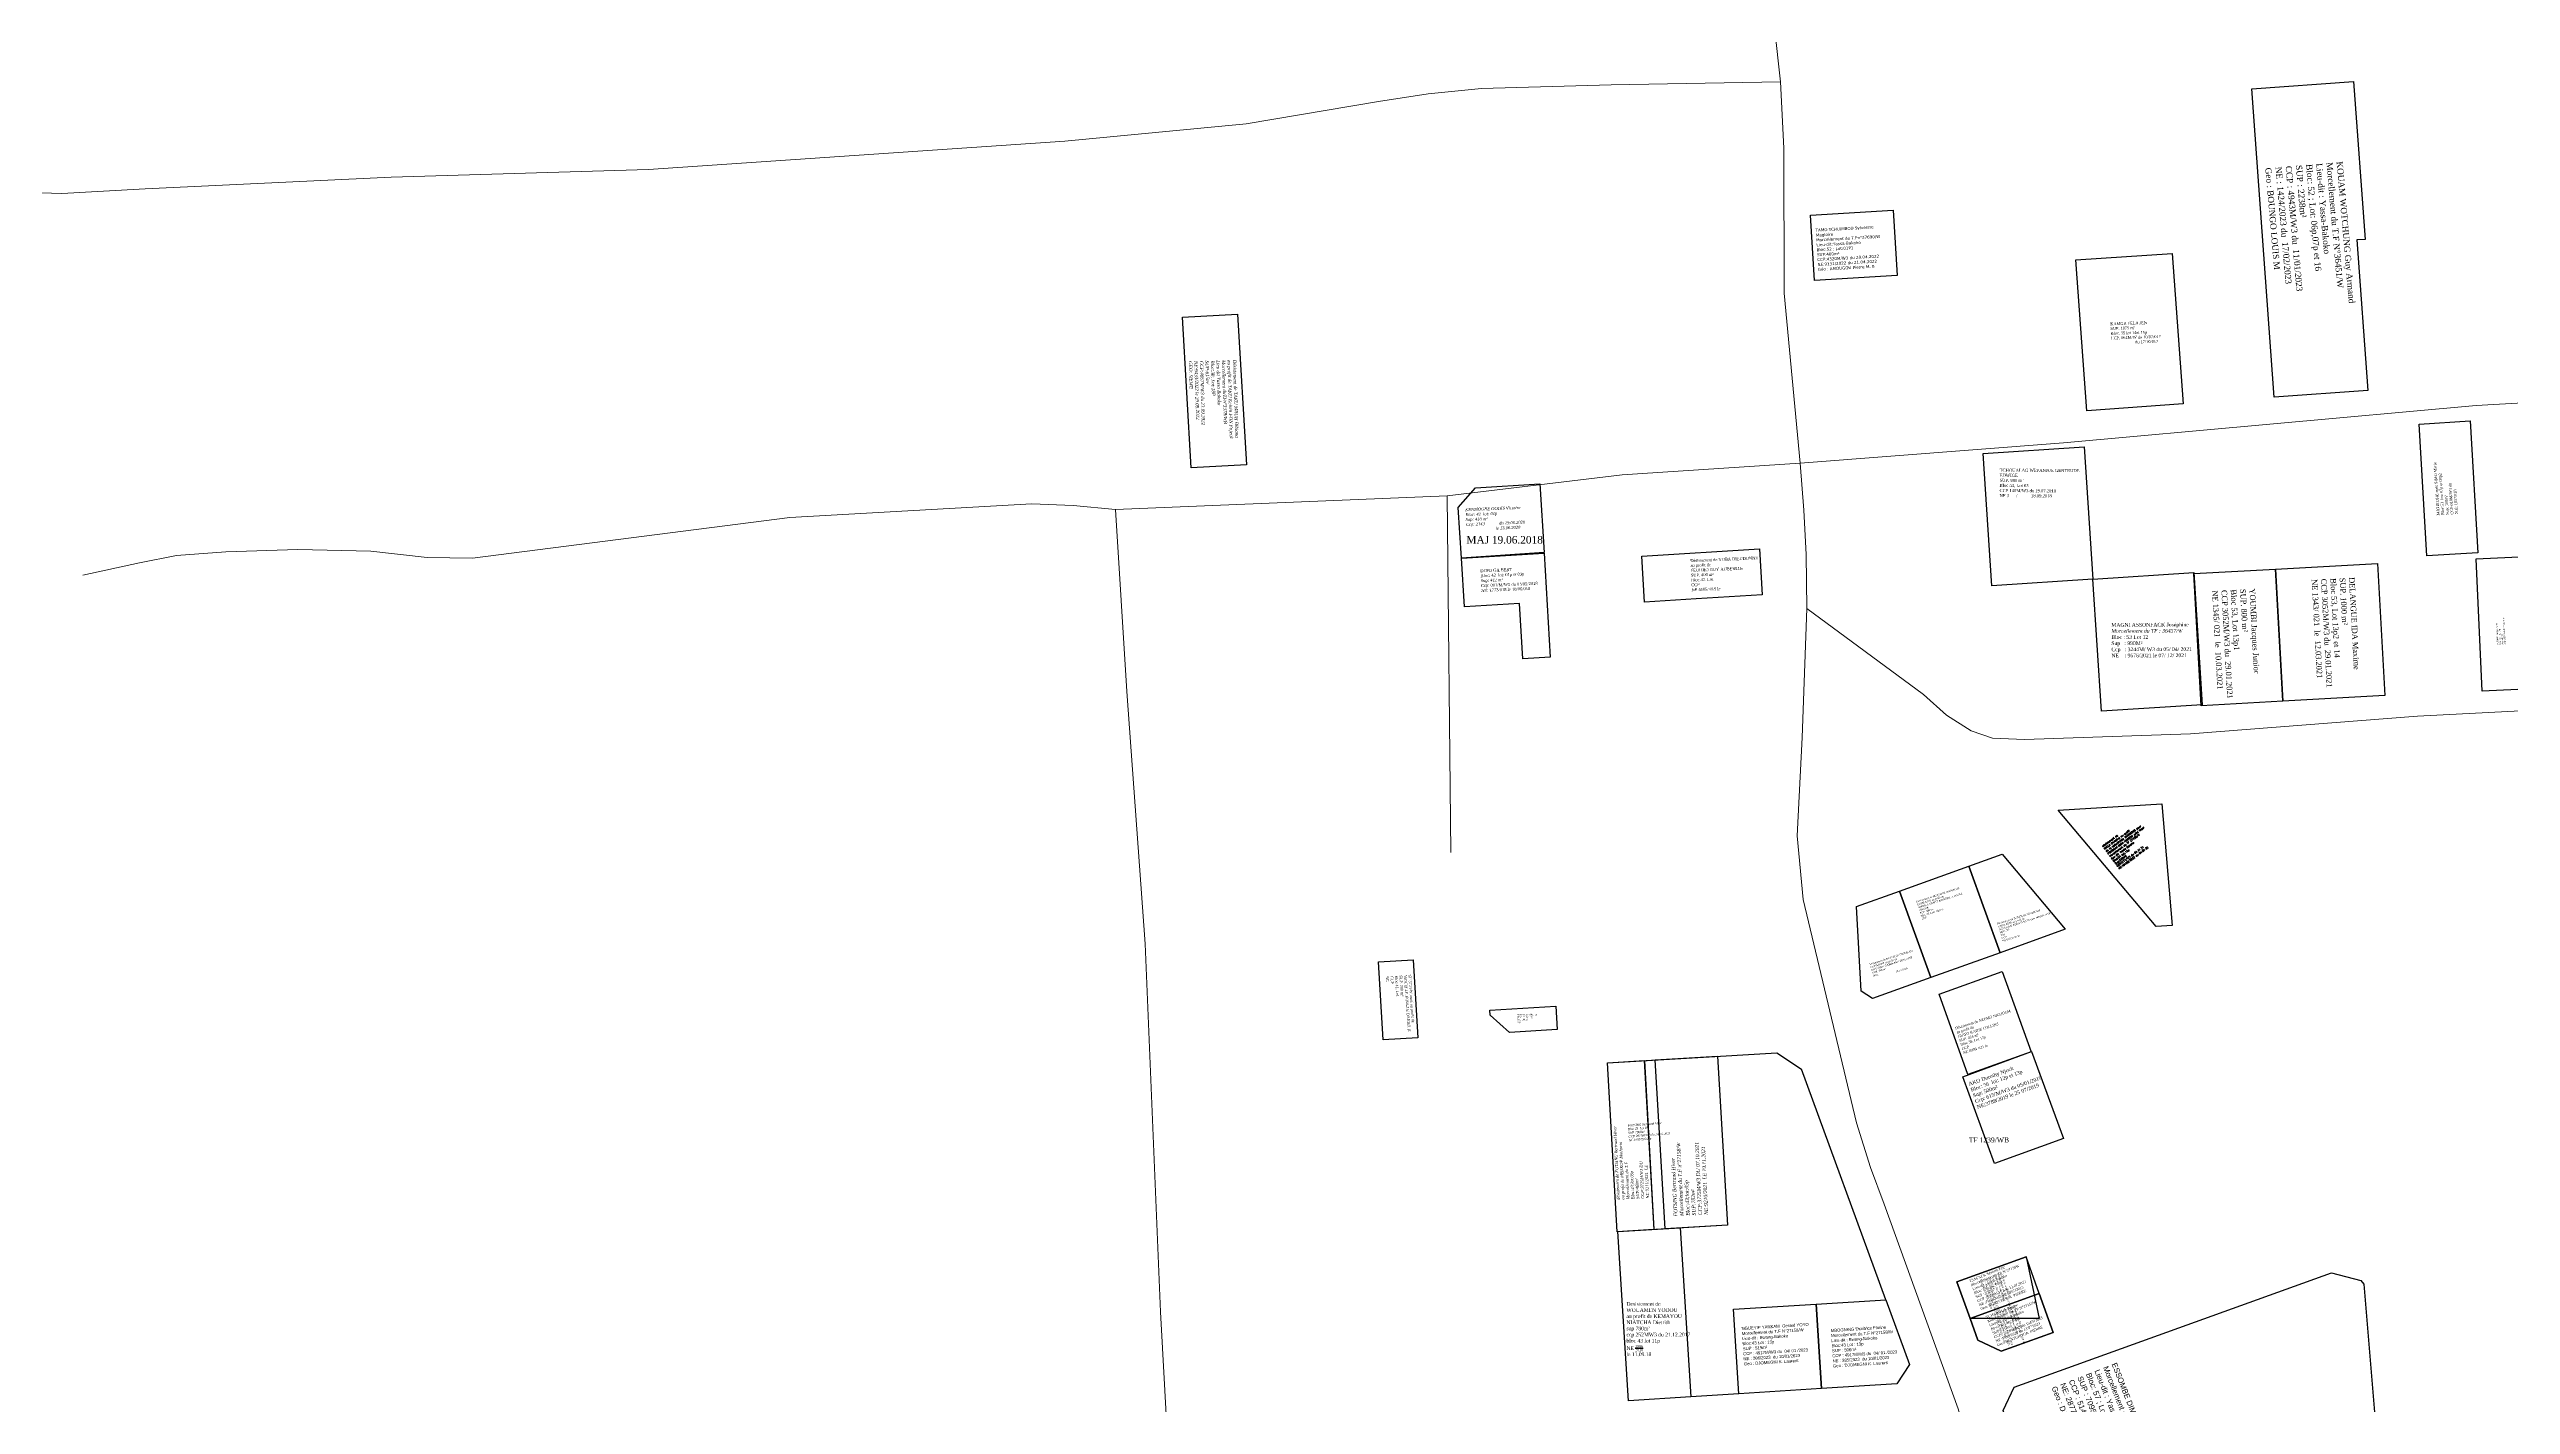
# Model space of a CAD drawing. Header units: millimetres. Extents: x 587399 to 927168, y 438565 to 1444955.
# Drawn here: x 590350 to 591019, y 440888 to 441257 of the extents above; entities that cross this region are included whole.
import ezdxf

# ---------------------------------------------------------------- set-up
doc = ezdxf.new("R2010")
doc.units = ezdxf.units.MM
doc.header["$LTSCALE"] = 2
for name, color, linetype in [('end maj 26 02 2021', 7, 'Continuous'), ('MAJ DEC 2021', 234, 'Continuous'), ('MAJ JANVIER 2022', 1, 'Continuous'), ('MAJ NOV 2021', 7, 'Continuous'), ('Parcelle MAJ', 6, 'Continuous')]:
    doc.layers.add(name, color=color, linetype=linetype)
doc.layers.add('MAJ APRES LE 13.01.2023', color=222, linetype='Continuous', lineweight=30)
doc.layers.add('Roads_others', color=24, linetype='Continuous', lineweight=9)
doc.styles.add('Annotative', font='txt.shx')
doc.styles.add('RomanS', font='romans.shx')
doc.styles.get("Standard").update_dxf_attribs({"font": 'arial.ttf'})
doc.styles.add('Times 1.0', font='times.ttf', dxfattribs={"width": 0.99, "height": 1})
doc.styles.add('Times 1.5', font='times.ttf', dxfattribs={"width": 0.99, "height": 0.75})

msp = doc.modelspace()

# ---------------------------------------------------------------- linework, layer by layer
at = {"color": 7}
for p, q in [((590773.846, 440981.393), (590819.91, 440984.088)), ((590819.91, 440984.088), (590826.615, 440979.683)), ((590849.499, 440916.986), (590826.615, 440979.683)), ((590809.56, 440891.43), (590796.546, 440890.609))]:
    msp.add_line(p, q, dxfattribs=at)
at = {"color": 5, "lineweight": -3, "flags": 128}
msp.add_lwpolyline([(590851.486, 441213.099), (590852.557, 441195.361), (590830.118, 441194.006), (590829.015, 441211.742)], close=True, dxfattribs=at)
at = {"color": 6, "lineweight": 30, "flags": 128}
msp.add_lwpolyline([(590673.366, 441184.866), (590675.766, 441143.936), (590660.792, 441143.061), (590658.397, 441183.991)], close=True, dxfattribs=at)
at = {"flags": 128}
msp.add_lwpolyline([(590673.366, 441184.866), (590675.766, 441143.936)], dxfattribs=at)
at = {"color": 150, "lineweight": -3, "flags": 128}
for points in [[(590983.11, 441117.114), (590985.098, 441081.168), (590957.363, 441079.635), (590955.373, 441115.58)], [(590983.11, 441117.114), (590985.098, 441081.168), (590957.363, 441079.635), (590955.373, 441115.58)], [(590955.373, 441115.579), (590957.363, 441079.635), (590935.175, 441078.407), (590933.185, 441114.352)], [(590955.373, 441115.579), (590957.363, 441079.635), (590935.175, 441078.407), (590933.185, 441114.352)]]:
    msp.add_lwpolyline(points, close=True, dxfattribs=at)
at = {"color": 150, "linetype": 'ByBlock', "lineweight": -3, "ltscale": 0.0014, "flags": 128}
msp.add_lwpolyline([(590803.792, 440983.145), (590806.478, 440937.233), (590776.53, 440935.48), (590773.846, 440981.393)], close=True, dxfattribs=at)
msp.add_lwpolyline([(590803.792, 440983.145), (590806.478, 440937.233), (590776.53, 440935.48), (590773.846, 440981.393)], close=True, dxfattribs=at)
at = {"lineweight": -3, "flags": 128}
msp.add_lwpolyline([(590803.792, 440983.145), (590806.479, 440937.232), (590789.509, 440936.239), (590786.823, 440982.152)], close=True, dxfattribs=at)
msp.add_lwpolyline([(590803.792, 440983.145), (590806.479, 440937.232), (590789.509, 440936.239), (590786.823, 440982.152)], close=True, dxfattribs=at)
at = {"flags": 128}
for points in [[(590887.613, 440928.647), (590891.204, 440911.9), (590872.386, 440911.9), (590868.796, 440921.873)], [(590887.613, 440928.647), (590868.796, 440921.873), (590872.386, 440911.9), (590891.204, 440918.674)], [(590872.386, 440911.9), (590874.524, 440905.96), (590880.862, 440902.994), (590895.014, 440908.089), (590891.204, 440918.674)], [(590891.204, 440918.674), (590895.014, 440908.089), (590880.862, 440902.994), (590874.524, 440905.96), (590872.386, 440911.9)]]:
    msp.add_lwpolyline(points, close=True, dxfattribs=at)
at = {"layer": 'end maj 26 02 2021', "color": 150}
for points in [[(590927.311, 441201.365), (590930.289, 441160.458), (590904.094, 441158.595), (590901.183, 441199.571)], [(590927.311, 441201.365), (590930.289, 441160.458), (590904.094, 441158.595), (590901.183, 441199.571)], [(591008.28, 441155.874), (591010.385, 441119.938), (590996.519, 441119.125), (590994.408, 441154.941)], [(591008.28, 441155.874), (591010.385, 441119.938), (590996.519, 441119.125), (590994.408, 441154.941)], [(590756.693, 441119.903), (590758.346, 441091.655), (590750.84, 441091.2), (590749.964, 441106.174), (590734.99, 441105.298), (590734.215, 441118.541)], [(590756.693, 441119.903), (590758.346, 441091.655), (590750.84, 441091.2), (590749.964, 441106.174), (590734.99, 441105.298), (590734.215, 441118.541)], [(591023.48, 441118.99), (591025.1, 441083.02), (591011.54, 441082.41), (591009.93, 441118.38)], [(591023.48, 441118.99), (591025.1, 441083.02), (591011.54, 441082.41), (591009.93, 441118.38)], [(590759.815, 440996.727), (590760.195, 440990.429), (590747.277, 440989.649), (590741.985, 440994.339), (590741.906, 440995.646)], [(590759.815, 440996.727), (590760.195, 440990.429), (590747.277, 440989.649), (590741.985, 440994.339), (590741.906, 440995.646)], [(590889.122, 440984.424), (590897.772, 440960.835), (590879.085, 440953.983), (590870.438, 440977.566)], [(590889.122, 440984.424), (590897.772, 440960.835), (590879.085, 440953.983), (590870.438, 440977.566)]]:
    msp.add_lwpolyline(points, close=True, dxfattribs=at)
at = {"layer": 'end maj 26 02 2021', "color": 150, "lineweight": -3, "flags": 128}
for points in [[(590903.374, 441148.757), (590905.728, 441112.833), (590878.29, 441111.039), (590875.936, 441146.964)], [(590903.374, 441148.757), (590905.728, 441112.833), (590878.29, 441111.039), (590875.936, 441146.964)], [(590755.462, 441138.754), (590756.685, 441120.032), (590734.215, 441118.516), (590733.316, 441132.297), (590737.98, 441137.607)], [(590755.462, 441138.754), (590756.685, 441120.032), (590734.215, 441118.516), (590733.316, 441132.297), (590737.98, 441137.607)], [(590815.164, 441121.023), (590815.915, 441108.543), (590797.947, 441107.456), (590783.977, 441106.61), (590783.226, 441119.089)], [(590815.164, 441121.023), (590815.915, 441108.543), (590797.947, 441107.456), (590783.977, 441106.61), (590783.226, 441119.089)]]:
    msp.add_lwpolyline(points, close=True, dxfattribs=at)
at = {"layer": 'end maj 26 02 2021', "color": 150, "linetype": 'ByBlock', "lineweight": -3, "ltscale": 0.0014, "flags": 128}
for points in [[(590881.083, 441038.074), (590898.263, 441017.684), (590880.537, 441011.305), (590872.072, 441034.83)], [(590881.083, 441038.074), (590898.263, 441017.684), (590880.537, 441011.305), (590872.072, 441034.83)], [(590872.072, 441034.83), (590880.537, 441011.305), (590861.718, 441004.533), (590853.253, 441028.054)], [(590872.072, 441034.83), (590880.537, 441011.305), (590861.718, 441004.533), (590853.253, 441028.054)], [(590853.253, 441028.054), (590861.718, 441004.533), (590845.853, 440998.824), (590842.853, 441000.814), (590841.507, 441023.826)], [(590853.253, 441028.054), (590861.718, 441004.533), (590845.853, 440998.824), (590842.853, 441000.814), (590841.507, 441023.826)], [(590881.132, 441006.215), (590888.994, 440984.386), (590871.822, 440978.195), (590863.963, 441000.023)], [(590881.132, 441006.215), (590888.994, 440984.386), (590871.822, 440978.195), (590863.963, 441000.023)]]:
    msp.add_lwpolyline(points, close=True, dxfattribs=at)
at = {"layer": 'end maj 26 02 2021', "color": 3, "lineweight": -3, "flags": 128}
msp.add_lwpolyline([(590721.08, 441009.35), (590722.32, 440988.15), (590712.92, 440987.6), (590711.67, 441008.8)], close=True, dxfattribs=at)
msp.add_lwpolyline([(590721.08, 441009.35), (590722.32, 440988.15), (590712.92, 440987.6), (590711.67, 441008.8)], close=True, dxfattribs=at)
at = {"layer": 'end maj 26 02 2021', "color": 150, "flags": 128}
msp.add_lwpolyline([(590793.66, 440936.558), (590796.546, 440890.609), (590779.619, 440889.541), (590776.733, 440935.493)], close=True, dxfattribs=at)
msp.add_lwpolyline([(590793.66, 440936.558), (590796.546, 440890.609), (590779.619, 440889.541), (590776.733, 440935.493)], close=True, dxfattribs=at)
at = {"layer": 'MAJ APRES LE 13.01.2023', "flags": 128}
msp.add_lwpolyline([(590976.614, 441248.057), (590979.743, 441205.176), (590977.515, 441205.009), (590980.493, 441164.119), (590955.063, 441162.263), (590948.946, 441246.043)], close=True, dxfattribs=at)
at = {"layer": 'MAJ APRES LE 13.01.2023', "lineweight": 30, "elevation": 440924.306, "flags": 128}
msp.add_lwpolyline([(590970.652, 440924.306), (590978.553, 440922.205), (590979.41, 440921.188), (590984.96, 440854.878), (590980.677, 440848.204), (590909.707, 440822.655), (590903.398, 440825.696), (590881.364, 440886.903), (590884.373, 440893.247)], close=True, dxfattribs=at)
at = {"layer": 'MAJ DEC 2021', "flags": 128}
msp.add_lwpolyline([(590933.164, 441114.63), (590935.514, 441078.707), (590908.077, 441076.912), (590905.723, 441112.835)], close=True, dxfattribs=at)
msp.add_lwpolyline([(590933.164, 441114.63), (590935.514, 441078.707), (590908.077, 441076.912), (590905.723, 441112.835)], close=True, dxfattribs=at)
at = {"layer": 'MAJ DEC 2021', "lineweight": -3, "flags": 128}
msp.add_lwpolyline([(590924.553, 441051.726), (590927.283, 441018.676), (590923.003, 441018.426), (590896.323, 441050.076)], close=True, dxfattribs=at)
msp.add_lwpolyline([(590924.553, 441051.726), (590927.283, 441018.676), (590923.003, 441018.426), (590896.323, 441050.076)], close=True, dxfattribs=at)
at = {"layer": 'MAJ NOV 2021', "color": 7, "flags": 128}
msp.add_lwpolyline([(590783.931, 440981.977), (590786.514, 440936.065), (590776.53, 440935.481), (590773.846, 440981.393)], close=True, dxfattribs=at)
msp.add_lwpolyline([(590783.931, 440981.977), (590786.514, 440936.065), (590776.53, 440935.481), (590773.846, 440981.393)], close=True, dxfattribs=at)
msp.add_lwpolyline([(590783.831, 440981.977), (590786.514, 440936.065), (590776.53, 440935.481), (590773.846, 440981.393)], dxfattribs=at)
msp.add_lwpolyline([(590783.831, 440981.977), (590786.514, 440936.065), (590776.53, 440935.481), (590773.846, 440981.393)], dxfattribs=at)
at = {"layer": 'Parcelle MAJ', "color": 6, "lineweight": 30, "flags": 128}
for points in [[(590830.625, 440915.8), (590832.069, 440892.846), (590809.56, 440891.43), (590808.117, 440914.384)], [(590849.499, 440916.986), (590855.933, 440899.358), (590852.517, 440894.133), (590832.069, 440892.845), (590830.623, 440915.799)]]:
    msp.add_lwpolyline(points, close=True, dxfattribs=at)
at = {"layer": 'Roads_others'}
msp.add_line((590731.327, 441038.491), (590730.342, 441135.506), dxfattribs=at)
for points in [[(590874.58, 441757.597), (590836.032, 441593.407), (590824.754, 441557.988), (590817.362, 441511.396), (590808.501, 441435.519), (590804.096, 441376.649), (590805.335, 441325.478), (590807.736, 441311.573), (590813.561, 441292.952), (590817.595, 441277.568), (590820.899, 441248)], [(590276.005, 441209.233), (590303.555, 441214.058), (590334.214, 441218.234), (590353.876, 441217.612), (590376.5, 441218.861), (590443.352, 441222.034), (590513.325, 441224.182), (590626.467, 441231.833), (590675.743, 441236.613), (590711.696, 441242.641), (590725.172, 441244.721), (590739.68, 441246.217), (590774.894, 441247.214), (590820.899, 441248)], [(590925.302, 440576.974), (590929.85, 440614.443), (590933.165, 440641.066), (590931.733, 440663.329), (590921.184, 440709.759), (590907.438, 440767.716), (590887.755, 440823.169), (590885.038, 440830.849), (590869.196, 440887.323), (590849.046, 440942.919), (590845.317, 440952.964), (590841.575, 440965.087), (590827.071, 441025.719), (590825.422, 441043.018), (590826.738, 441069.782), (590828.036, 441104.838), (590827.866, 441119.485), (590827.265, 441131.612), (590826.22, 441144.323), (590821.922, 441190.539), (590821.805, 441229.949), (590820.899, 441248)], [(591081.687, 441164.1), (591009.929, 441160.038), (590897.822, 441149.867), (590826.22, 441144.323)], [(590826.22, 441144.323), (590777.83, 441141.169), (590730.342, 441135.506), (590640.188, 441131.791), (590628.652, 441132.818), (590617.483, 441133.327), (590551.675, 441129.558), (590465.481, 441118.529), (590453.124, 441118.671), (590437.868, 441120.425), (590417.985, 441120.848), (590398.479, 441120.242), (590385.08, 441119.267), (590375.035, 441117.257), (590359.629, 441113.914)], [(590640.188, 441131.791), (590643.29, 441082.324), (590648.276, 441013.702), (590652.394, 440913.727), (590656.487, 440839.643), (590661.008, 440780.339)], [(590828.036, 441104.838), (590859.777, 441081.5), (590866.033, 441075.813), (590872.665, 441071.608), (590878.473, 441069.613), (590887.177, 441069.257), (590932.294, 441070.783), (590994.004, 441075.576), (591053.551, 441078.664), (591076.266, 441078.388), (591082.074, 441077.067)]]:
    msp.add_lwpolyline(points, dxfattribs=at)

# ---------------------------------------------------------------- texts
at = {"attachment_point": 1}
for s, insert, char_height, width, rotation in [('{\\fVerdana|b0|i0|c0|p34;TAMO TCHUIMBOU Sylvestre \\PMagloire\\P\\C1;Morcellement du T.Fn%%D37690/W\\P\\C256;Lieu-dit:Yassa-Bakoko\\PBloc:52 ; Lot:01P1\\C1; \\P\\C256;SUP:400m²\\PCCP:4320M/W3 du 20.04.2022\\PNE:9131/2022 du 21.04.2022\\P\\C1;Géo : AMOUGOU Pierre M. B}', (590830.403, 441208.051), 0.8, 29.8239, 3.223358), ('\\A1;{\\fTimes New Roman|b0|i0|c0|p18;\\C3;TSAFACK Sévérin Eric \\P\\C1;Morcellement  du T.F N° 27158/W\\P\\C0;Lieu- dit : Yassa-Bakoko\\PBloc : 56 , Lot : 03p1\\PSup : 212m²\\Pccp : 5359M/W3 du 13/07/ 2023\\PNe : 7964/ 2023 du 13/07/ 2023\\P\\C4;Geo : NGATCHOUA Pierre}', (590880.975, 440924.466), 0.48805, 11.26942, 290.121778), ('\\A1;{\\fTimes New Roman|b0|i0|c0|p18;\\C3;TCHAKOUA Régine \\P\\C1;Morcellement  du T.F N° 27158/W\\P\\C0;Lieu- dit : Yassa-Bakoko\\PBloc : 56 , Lot : 03p2\\PSup : 213m²\\Pccp : 5359M/W3 du 13/07/ 2023\\PNe : 7963/ 2023 du 13/07/ 2023\\P\\C4;Geo : NGATCHOUA Pierre}', (590884.549, 440915.325), 0.48805, 11.26942, 290.121778)]:
    msp.add_mtext(s, dxfattribs=dict(at, insert=insert, char_height=char_height, width=width, rotation=rotation))
at = {"color": 3, "attachment_point": 1}
for s, insert, char_height, width, rotation in [('\\A1;{\\fTimes New Roman|b0|i0|c0|p18;TSAFACK Sévérin Eric\\P\\C1;Morcellement  du TF N°27158W\\P\\C256;Lieu-dit : yassa-bakoko\\PBloc: 56 Lot : 03p1\\PSUP : 212m²\\PCCP : 5359M/W3 du 13/07/2023\\PNE :7964/2023 du 13/07/2023\\P\\C1;Geo: NGATCHOUA  PIERRE}', (590872.055, 440922.328), 0.69823, 15.04829, 22.164324), ('\\A1;{\\fTimes New Roman|b0|i0|c0|p18;TCHAKOUA Regine\\P\\C1;Morcellement  du TF N°27158W\\P\\C256;Lieu-dit : yassa-bakoko\\PBloc: 56 Lot : 03p2\\PSUP : 213m²\\PCCP : 5359M/W3 du 13/07/2023\\PNE :7963/2023 du 13/07/2023\\P\\C1;Geo: NGATCHOUA  PIERRE}', (590876.606, 440912.496), 0.69823, 15.04829, 22.164324), ('{\\C7;NGUEYIP YANKAM  Gerard YOYO}\\P{\\C1;Morcellement du T.F N°27158/W\\P\\C256;Lieu-dit : Bwang-Bakoko \\PBloc:43 Lot : 13p\\PSUP : 519m²\\PCCP : 4917M/W3 du  04/ 01 /2023\\PNE : 286/2023  du 10/01/2023\\P\\C1;Geo : DJOMEGNI K. Laurent}', (590810.274, 440909.57), 0.82708, 61.84727, 3.605754), ('{\\C7;MBOGNING Dimitrice Florine\\P\\C1;Morcellement du T.F N°27158/W\\P\\C256;Lieu-dit : Bwang-Bakoko \\PBloc:43 Lot : 13p\\PSUP : 500m²\\PCCP : 4917M/W3 du  04/ 01 /2023\\PNE : 285/2023  du 10/01/2023\\P\\C1;Geo : DJOMEGNI K. Laurent}', (590834.513, 440909.013), 0.82708, 61.84727, 3.605754)]:
    msp.add_mtext(s, dxfattribs=dict(at, insert=insert, char_height=char_height, width=width, rotation=rotation))
at = {"layer": 'end maj 26 02 2021', "insert": (590910.5, 441182.593), "char_height": 0.77051, "attachment_point": 1, "rotation": 1.7777, "style": 'Annotative'}
msp.add_mtext_dynamic_manual_height_columns('{\\fTimes New Roman|b0|i0|c0|p18;KAMGA FELICIEN\\PSUP. 1075 m²\\PBloc. 55 lot 14et 15p\\PCCP, 061M/W du 10/07/017\\PNE.5630/017 du 17/10/017}', width=141.60023, gutter_width=12.5, heights=[0], dxfattribs=at)
msp.add_mtext_dynamic_manual_height_columns('{\\fTimes New Roman|b0|i0|c0|p18;KAMGA FELICIEN\\PSUP. 1075 m²\\PBloc. 55 lot 14et 15p\\PCCP, 061M/W du 10/07/017\\PNE.5630/017 du 17/10/017}', width=141.60023, gutter_width=12.5, heights=[0], dxfattribs=at)
at = {"layer": 'end maj 26 02 2021', "color": 150, "linetype": 'ByBlock', "lineweight": -3, "ltscale": 0.0014, "attachment_point": 1, "style": 'Times 1.0'}
for s, insert, char_height, width, rotation in [('{\\C256;TCHOUALAG WEPANJUE GERTRUDE \\PEDWIGE\\P\\fTimes New Roman|b0|i0|c186|p18;SUP. \\fTimes New Roman|b0|i0|c0|p18;990\\fTimes New Roman|b0|i0|c186|p18; m²\\PBloc \\fTimes New Roman|b0|i0|c0|p18;53\\fTimes New Roman|b0|i0|c186|p18;, Lot\\fTimes New Roman|b0|i0|c0|p18; 03\\fTimes New Roman|b0|i0|c186|p18;\\PCCP \\fTimes New Roman|b0|i0|c0|p18;140\\fTimes New Roman|b0|i0|c186|p18;M/W\\fTimes New Roman|b0|i0|c0|p18;3\\fTimes New Roman|b0|i0|c186|p18; du \\fTimes New Roman|b0|i0|c0|p18;19\\fTimes New Roman|b0|i0|c186|p18;.0\\fTimes New Roman|b0|i0|c0|p18;7\\fTimes New Roman|b0|i0|c186|p18;.2018\\PNE 3\\fTimes New Roman|b0|i0|c0|p18;095\\fTimes New Roman|b0|i0|c186|p18;/ 018 le 18.09.2018}', (590880.452, 441142.855), 0.828183, 62.7856, 359.710881), ('{\\C256;TCHOUALAG WEPANJUE GERTRUDE \\PEDWIGE\\P\\fTimes New Roman|b0|i0|c186|p18;SUP. \\fTimes New Roman|b0|i0|c0|p18;990\\fTimes New Roman|b0|i0|c186|p18; m²\\PBloc \\fTimes New Roman|b0|i0|c0|p18;53\\fTimes New Roman|b0|i0|c186|p18;, Lot\\fTimes New Roman|b0|i0|c0|p18; 03\\fTimes New Roman|b0|i0|c186|p18;\\PCCP \\fTimes New Roman|b0|i0|c0|p18;140\\fTimes New Roman|b0|i0|c186|p18;M/W\\fTimes New Roman|b0|i0|c0|p18;3\\fTimes New Roman|b0|i0|c186|p18; du \\fTimes New Roman|b0|i0|c0|p18;19\\fTimes New Roman|b0|i0|c186|p18;.0\\fTimes New Roman|b0|i0|c0|p18;7\\fTimes New Roman|b0|i0|c186|p18;.2018\\PNE 3\\fTimes New Roman|b0|i0|c0|p18;095\\fTimes New Roman|b0|i0|c186|p18;/ 018 le 18.09.2018}', (590880.452, 441142.855), 0.828183, 62.7856, 359.710881), ('{\\C1;Désistement de YOBA DIEUDONNE \\Pau profit de\\P\\C256;FEUDJIO GUY AUBERLIN\\PSUP. 400 m²\\PBloc 42, Lot 04p\\PCCP 812M/W3 du 14.06.2019\\PNE 4585/ 019 le 30.09.2019}', (590796.373, 441118.256), 0.79324, 29.34117, 2.25662), ('{\\C1;Désistement de YOBA DIEUDONNE \\Pau profit de\\P\\C256;FEUDJIO GUY AUBERLIN\\PSUP. 400 m²\\PBloc 42, Lot 04p\\PCCP 812M/W3 du 14.06.2019\\PNE 4585/ 019 le 30.09.2019}', (590796.373, 441118.256), 0.79324, 29.34117, 2.25662), ('{\\C256;YOUMBI Jacques Junior \\P\\fTimes New Roman|b0|i0|c186|p18;SUP. \\fTimes New Roman|b0|i0|c0|p18;800\\fTimes New Roman|b0|i0|c186|p18; m²\\PBloc \\fTimes New Roman|b0|i0|c0|p18;53\\fTimes New Roman|b0|i0|c186|p18;, Lot 1\\fTimes New Roman|b0|i0|c0|p18;3p1\\fTimes New Roman|b0|i0|c186|p18;\\PCCP \\fTimes New Roman|b0|i0|c0|p18;3052\\fTimes New Roman|b0|i0|c186|p18;M/W3 du \\fTimes New Roman|b0|i0|c0|p18; 29.01.2021\\fTimes New Roman|b0|i0|c186|p18;\\PNE \\fTimes New Roman|b0|i0|c0|p18;1345\\fTimes New Roman|b0|i0|c186|p18;/ \\fTimes New Roman|b0|i0|c0|p18;021 \\fTimes New Roman|b0|i0|c186|p18; le\\fTimes New Roman|b0|i0|c0|p18;  10.03.2021}', (590949.824, 441110.332), 1.523172, 55.83077, 273.076689), ('{\\C256;YOUMBI Jacques Junior \\P\\fTimes New Roman|b0|i0|c186|p18;SUP. \\fTimes New Roman|b0|i0|c0|p18;800\\fTimes New Roman|b0|i0|c186|p18; m²\\PBloc \\fTimes New Roman|b0|i0|c0|p18;53\\fTimes New Roman|b0|i0|c186|p18;, Lot 1\\fTimes New Roman|b0|i0|c0|p18;3p1\\fTimes New Roman|b0|i0|c186|p18;\\PCCP \\fTimes New Roman|b0|i0|c0|p18;3052\\fTimes New Roman|b0|i0|c186|p18;M/W3 du \\fTimes New Roman|b0|i0|c0|p18; 29.01.2021\\fTimes New Roman|b0|i0|c186|p18;\\PNE \\fTimes New Roman|b0|i0|c0|p18;1345\\fTimes New Roman|b0|i0|c186|p18;/ \\fTimes New Roman|b0|i0|c0|p18;021 \\fTimes New Roman|b0|i0|c186|p18; le\\fTimes New Roman|b0|i0|c0|p18;  10.03.2021}', (590949.824, 441110.332), 1.523172, 55.83077, 273.076689), ('{\\fTimes New Roman|b0|i0|c186|p18;\\C256;DELANGUE IDA Maxime \\PSUP. \\fTimes New Roman|b0|i0|c0|p18;1000\\fTimes New Roman|b0|i0|c186|p18; m²\\PBloc \\fTimes New Roman|b0|i0|c0|p18;53\\fTimes New Roman|b0|i0|c186|p18;, Lot 1\\fTimes New Roman|b0|i0|c0|p18;3p2 et 14\\fTimes New Roman|b0|i0|c186|p18;\\PCCP \\fTimes New Roman|b0|i0|c0|p18;3052\\fTimes New Roman|b0|i0|c186|p18;M/W3 du \\fTimes New Roman|b0|i0|c0|p18; 29.01.2021\\P\\fTimes New Roman|b0|i0|c186|p18;NE \\fTimes New Roman|b0|i0|c0|p18;1343\\fTimes New Roman|b0|i0|c186|p18;/ \\fTimes New Roman|b0|i0|c0|p18;021 \\fTimes New Roman|b0|i0|c186|p18; le\\fTimes New Roman|b0|i0|c0|p18;  12.03.2021}', (590976.876, 441113.385), 1.523172, 55.83077, 273.076689), ('{\\fTimes New Roman|b0|i0|c186|p18;\\C256;DELANGUE IDA Maxime \\PSUP. \\fTimes New Roman|b0|i0|c0|p18;1000\\fTimes New Roman|b0|i0|c186|p18; m²\\PBloc \\fTimes New Roman|b0|i0|c0|p18;53\\fTimes New Roman|b0|i0|c186|p18;, Lot 1\\fTimes New Roman|b0|i0|c0|p18;3p2 et 14\\fTimes New Roman|b0|i0|c186|p18;\\PCCP \\fTimes New Roman|b0|i0|c0|p18;3052\\fTimes New Roman|b0|i0|c186|p18;M/W3 du \\fTimes New Roman|b0|i0|c0|p18; 29.01.2021\\P\\fTimes New Roman|b0|i0|c186|p18;NE \\fTimes New Roman|b0|i0|c0|p18;1343\\fTimes New Roman|b0|i0|c186|p18;/ \\fTimes New Roman|b0|i0|c0|p18;021 \\fTimes New Roman|b0|i0|c186|p18; le\\fTimes New Roman|b0|i0|c0|p18;  12.03.2021}', (590976.876, 441113.385), 1.523172, 55.83077, 273.076689), ('{\\C1;Désistement de BOTCHAK DJOMKAM\\PGHISLAINE au profit de\\P\\C256;WAMBA KAMTE MARTIAL et DALLE\\PONANA EMILIENNE VIRGENIE\\PSUP. 500 m²\\PBloc 56, Lots 16p2 et 17p1\\PCCP 2827M/W3 du 10.12.2020\\PNE 9439/ 020 le 03.02.2021}', (590857.726, 441025.38), 0.49, 20.73177, 17.664805), ('{\\C1;Désistement de BOTCHAK DJOMKAM\\PGHISLAINE au profit de\\P\\C256;WAMBA KAMTE MARTIAL et DALLE\\PONANA EMILIENNE VIRGENIE\\PSUP. 500 m²\\PBloc 56, Lots 16p2 et 17p1\\PCCP 2827M/W3 du 10.12.2020\\PNE 9439/ 020 le 03.02.2021}', (590857.726, 441025.38), 0.49, 20.73177, 17.664805), ('{\\C1;Désistement de BOTCHAK DJOMKAM\\PGHISLAINE au profit de\\P\\C256;NGUEKAM BERNADETTE épse MBOTCHAK\\PSUP. 355 m²\\PBloc 56, Lot 17p2\\PCCP 2827M/W3 du 10.12.2020\\PNE 0397/ 021 le 03.02.2021}', (590879.666, 441019.364), 0.49, 20.73177, 17.664805), ('{\\C1;Désistement de BOTCHAK DJOMKAM\\PGHISLAINE au profit de\\P\\C256;NGUEKAM BERNADETTE épse MBOTCHAK\\PSUP. 355 m²\\PBloc 56, Lot 17p2\\PCCP 2827M/W3 du 10.12.2020\\PNE 0397/ 021 le 03.02.2021}', (590879.666, 441019.364), 0.49, 20.73177, 17.664805), ('{\\fTimes New Roman|b0|i0|c186|p18;\\C1;Désistement de BOTCHAK DJOMKAM\\PGHISLAINE au profit de\\P\\C256;BOTCHAK DJOMKAM GHISLAINE\\PSUP. 400 m²\\PBloc 56, Lot 16p\\PCCP 2827M/W3 du 10.12.2020\\PNE 0396/ 021 le 03.02.2021}', (590845.044, 441008.367), 0.49, 20.73177, 17.664805), ('{\\fTimes New Roman|b0|i0|c186|p18;\\C1;Désistement de BOTCHAK DJOMKAM\\PGHISLAINE au profit de\\P\\C256;BOTCHAK DJOMKAM GHISLAINE\\PSUP. 400 m²\\PBloc 56, Lot 16p\\PCCP 2827M/W3 du 10.12.2020\\PNE 0396/ 021 le 03.02.2021}', (590845.044, 441008.367), 0.49, 20.73177, 17.664805), ('{\\C1;TF 3753/W muté au profit de\\C256; \\PMOUELLE KOULLE DANIEL II\\PSUP. 200 m²\\PBloc 41, Lot 12p\\PCCP 258M/W3 du 20.09.2018\\PNE 3580/ 018 le 16.10.2018}', (590720.513, 441005.333), 0.73244, 40.92651, 274.082187), ('{\\C1;TF 3753/W muté au profit de\\C256; \\PMOUELLE KOULLE DANIEL II\\PSUP. 200 m²\\PBloc 41, Lot 12p\\PCCP 258M/W3 du 20.09.2018\\PNE 3580/ 018 le 16.10.2018}', (590720.513, 441005.333), 0.73244, 40.92651, 274.082187), ('{\\C1;Désistement de NZEMO NICODEM\\Pau profit de\\P\\C256;GUIFO KADJE COLLINS\\PSUP. 424 m²\\PBloc 56, Lot 13p\\PCCP 2827M/W3 du 10.12.2020\\PNE 0399/ 021 le 03.02.2021}', (590868.28, 440991.058), 0.7, 29.61681, 17.664805), ('{\\C1;Désistement de NZEMO NICODEM\\Pau profit de\\P\\C256;GUIFO KADJE COLLINS\\PSUP. 424 m²\\PBloc 56, Lot 13p\\PCCP 2827M/W3 du 10.12.2020\\PNE 0399/ 021 le 03.02.2021}', (590868.28, 440991.058), 0.7, 29.61681, 17.664805), ('{\\fTimes New Roman|b0|i1|c0|p18;\\C7;FOTSING Bertrand hiver\\PBloc 43  Lot 05\\PSUP.1380m²\\PCCP.2919M/W3 du 20.01.2021\\PNE.1597/2021 le 22.03.2021}', (590779.323, 440964.62), 0.6, 220.34263, 4.440201), ('{\\fTimes New Roman|b0|i1|c0|p18;\\C7;FOTSING Bertrand hiver\\PBloc 43  Lot 05\\PSUP.1380m²\\PCCP.2919M/W3 du 20.01.2021\\PNE.1597/2021 le 22.03.2021}', (590779.323, 440964.62), 0.6, 220.34263, 4.440201)]:
    msp.add_mtext(s, dxfattribs=dict(at, insert=insert, char_height=char_height, width=width, rotation=rotation))
at = {"layer": 'end maj 26 02 2021', "attachment_point": 1}
for s, width, heights, insert, char_height, rotation in [('{\\fTimes New Roman|b0|i0|c0|p18;MATIEDJIE epse SIMO Marie\\PBloc:53  lot: 07p et 08p2\\PSup: 500m²\\PCCP:019M/W3 du 16/05/2018\\PN.E: 1837/018 le 22/06/018}', 139.3164, [41.799], (590999.234, 441130.116), 0.75, 93.722666), ('{\\fTimes New Roman|b0|i0|c0|p18;MATIEDJIE epse SIMO Marie\\PBloc:53  lot: 07p et 08p2\\PSup: 500m²\\PCCP:019M/W3 du 16/05/2018\\PN.E: 1837/018 le 22/06/018}', 139.3164, [41.799], (590999.234, 441130.116), 0.75, 93.722666), ('{\\fTimes New Roman|b0|i1|c0|p18;KENMOGNE GODIS Victoire\\PBloc: 42  lot: 01p \\PSup: 410 m²\\PCcp: 2143 M/W3  du 19.06.2020\\PNE. 4679 /2020 le 23.06.2020}', 158.67653, [45.275], (590735.216, 441132.089), 0.80297, 2.365044), ('{\\fTimes New Roman|b0|i1|c0|p18;KENMOGNE GODIS Victoire\\PBloc: 42  lot: 01p \\PSup: 410 m²\\PCcp: 2143 M/W3  du 19.06.2020\\PNE. 4679 /2020 le 23.06.2020}', 158.67653, [45.275], (590735.216, 441132.089), 0.80297, 2.365044), ('{\\fTimes New Roman|b0|i0|c0|p18;DEFO GILBERT\\PBloc: 42  lot: 01p et 03p\\PSup: 412 m²\\PCcp: 001/M/W5 du 03/05/2018\\PNE: 1773/018 le 18/06/018}', 158.67653, [45.275], (590739.294, 441115.486), 0.80297, 2.365044), ('{\\fTimes New Roman|b0|i0|c0|p18;DEFO GILBERT\\PBloc: 42  lot: 01p et 03p\\PSup: 412 m²\\PCcp: 001/M/W5 du 03/05/2018\\PNE: 1773/018 le 18/06/018}', 158.67653, [45.275], (590739.294, 441115.486), 0.80297, 2.365044), ('{\\fTimes New Roman|b0|i0|c0|p18;YOUMBI Jacques Junior\\PBloc: 53   lot: 16p \\PSup: 490 m²\\PCcp: 285M/W3 du 23/01/2018\\PNE:3035/2018 le 20/09/2018}', 61.3246, [27.314], (591015.578, 441094.949), 0.38868, 92.764718), ('{\\fTimes New Roman|b0|i0|c0|p18;YOUMBI Jacques Junior\\PBloc: 53   lot: 16p \\PSup: 490 m²\\PCcp: 285M/W3 du 23/01/2018\\PNE:3035/2018 le 20/09/2018}', 61.3246, [27.314], (591015.578, 441094.949), 0.38868, 92.764718), ('{\\fTimes New Roman|b0|i0|c186|p18;WATAT John Nathan\\PBloc: 42  lot: 11p\\PSup: 100 m²\\PCcp: 527M/W3 le 20/12/2018\\PNE: 0612/019 le 07/02/2019}', 172.27336, [39.117], (590749.304, 440994.669), 0.4, 0.297108), ('{\\fTimes New Roman|b0|i0|c186|p18;WATAT John Nathan\\PBloc: 42  lot: 11p\\PSup: 100 m²\\PCcp: 527M/W3 le 20/12/2018\\PNE: 0612/019 le 07/02/2019}', 172.27336, [39.117], (590749.304, 440994.669), 0.4, 0.297108), ('{\\fTimes New Roman|b0|i0|c0|p18;AKO Dorothy Njock\\PBloc: 56  lot: 12p et 13p\\PSup: 500m²\\PCcp: 615/M/W3 du 05/01/2019\\PNE:3788/2019 le 25/07/2019}', 77.99188, [19.909], (590871.867, 440976.037), 1, 19.869688), ('{\\fTimes New Roman|b0|i0|c0|p18;AKO Dorothy Njock\\PBloc: 56  lot: 12p et 13p\\PSup: 500m²\\PCcp: 615/M/W3 du 05/01/2019\\PNE:3788/2019 le 25/07/2019}', 77.99188, [19.909], (590871.867, 440976.037), 1, 19.869688)]:
    msp.add_mtext_dynamic_manual_height_columns(s, width=width, gutter_width=12.5, heights=heights, dxfattribs=dict(at, insert=insert, char_height=char_height, rotation=rotation))
at = {"layer": 'end maj 26 02 2021', "color": 150, "linetype": 'ByBlock', "lineweight": -3, "ltscale": 0.0014, "attachment_point": 1, "style": 'Times 1.0'}
for s, insert, char_height, width in [('{\\C1;TF 4915/W\\PMAJ 19.06.2018}', (590735.545, 441127.979), 2.05885, 53.95143), ('{\\C1;TF 4915/W\\PMAJ 19.06.2018}', (590735.545, 441127.979), 2.05885, 53.95143), ('{\\C1;TF 1239/WB}', (590872.061, 440961.092), 1.36307, 19.12053), ('{\\C1;TF 1239/WB}', (590872.061, 440961.092), 1.36307, 19.12053)]:
    msp.add_mtext(s, dxfattribs=dict(at, insert=insert, char_height=char_height, width=width))
at = {"layer": 'end maj 26 02 2021', "color": 7, "linetype": 'ByBlock', "lineweight": -3, "ltscale": 0.0014, "insert": (590779.033, 440916.346), "char_height": 1, "width": 46.77577, "attachment_point": 1, "style": 'Times 1.0'}
msp.add_mtext('\\A1;{\\fTimes New Roman|b0|i0|c186|p18;Desistement de }\\P{\\fTimes New Roman|b0|i0|c186|p18;WOUAMEN YODOU\\Pau profit de KEMAYOU}\\P{\\fTimes New Roman|b0|i0|c186|p18;NIATCHA Dietrith\\Psup 780m²\\Pccp 252MW3 du 21.12.2017\\Pbloc 43 lot 11p\\PNE \\H0.7x;\\S2986/2018;\\H1.429x;\\Ple 11.09.18}', dxfattribs=at)
msp.add_mtext('\\A1;{\\fTimes New Roman|b0|i0|c186|p18;Desistement de }\\P{\\fTimes New Roman|b0|i0|c186|p18;WOUAMEN YODOU\\Pau profit de KEMAYOU}\\P{\\fTimes New Roman|b0|i0|c186|p18;NIATCHA Dietrith\\Psup 780m²\\Pccp 252MW3 du 21.12.2017\\Pbloc 43 lot 11p\\PNE \\H0.7x;\\S2986/2018;\\H1.429x;\\Ple 11.09.18}', dxfattribs=at)
at = {"layer": 'MAJ APRES LE 13.01.2023', "insert": (590973.653, 441226.424), "char_height": 1.66788, "width": 37.85773, "attachment_point": 1, "rotation": 274.972932}
msp.add_mtext('{\\fTimes New Roman|b0|i0|c0|p18;KOUAM WOTCHUNG Guy Armand    \\P\\C1;Morcellement du T.F N°36451/W     \\P\\C256;Lieu-dit : Yassa-Bakoko\\PBloc: 52 ; Lot: 06p,07p et 16\\PSUP : 2238m²\\PCCP : 4943M/W3 du  11/01/2023\\PNE : 1424/2023 du  17/02/2023\\P\\C1;Geo : BOUNGO LOUIS M}', dxfattribs=at)
at = {"layer": 'MAJ APRES LE 13.01.2023', "lineweight": 30, "insert": (590912.23, 440900.036), "char_height": 1.5, "width": 72.64385, "attachment_point": 1, "rotation": 291.393554}
msp.add_mtext('ESSOMBE DIMBONGO Sadrack et NJIKY I Grace Olivier  {\\C0;\\P\\C1;Morcellement du T.F N°27158/W   \\P}Lieu-dit : Yassa\\PBloc: 57 ; Lot: 1 à 8 \\PSUP : 7095m²\\PCCP : 5149M/W3 du  04/04/2023\\PNE: 2877/2023 du  05/04/2023\\P{\\C1;Geo : DJOMEGNI K. Laurent}', dxfattribs=at)
at = {"layer": 'MAJ DEC 2021', "insert": (590910.788, 441100.902), "char_height": 1, "width": 21.21041, "attachment_point": 1, "rotation": 0.196855}
msp.add_mtext('\\A1;{\\fTimes New Roman|b0|i0|c0|p18;\\C7;MAGNI ASSONFACK Joséphine \\fTimes New Roman|b0|i1|c0|p18;\\C1;Morcellement du TF : 36457/W\\P\\fTimes New Roman|b0|i0|c0|p18;\\C256;Bloc : 53 Lot 12\\PSup   : 990M² \\PCcp   : 3244M/ W3 du 05/ 04/ 2021\\PNE    : 9676/2021 le 07/ 12/ 2021}', dxfattribs=at)
msp.add_mtext('\\A1;{\\fTimes New Roman|b0|i0|c0|p18;\\C7;MAGNI ASSONFACK Joséphine \\fTimes New Roman|b0|i1|c0|p18;\\C1;Morcellement du TF : 36457/W\\P\\fTimes New Roman|b0|i0|c0|p18;\\C256;Bloc : 53 Lot 12\\PSup   : 990M² \\PCcp   : 3244M/ W3 du 05/ 04/ 2021\\PNE    : 9676/2021 le 07/ 12/ 2021}', dxfattribs=at)
at = {"layer": 'MAJ DEC 2021', "linetype": 'ByBlock', "insert": (590908.196, 441040.373), "char_height": 0.5, "width": 31.55, "attachment_point": 1, "rotation": 36.320206, "style": 'RomanS'}
msp.add_mtext('désistement de\\PWALLA Christine au profit \\Pde la collectivitée YATIMBONG pour \\PPOUOKAM NANA KAMBOU jules Wisel\\PMorcellement du TF 27158/W\\Plieu dit: Yassa Bakoko\\PBloc:54 Lot:15p\\PSup:540m2\\PCCP3777/W3 du 01.11.21\\PNE:10439/2022 du 04.01.22', dxfattribs=at)
msp.add_mtext('désistement de\\PWALLA Christine au profit \\Pde la collectivitée YATIMBONG pour \\PPOUOKAM NANA KAMBOU jules Wisel\\PMorcellement du TF 27158/W\\Plieu dit: Yassa Bakoko\\PBloc:54 Lot:15p\\PSup:540m2\\PCCP3777/W3 du 01.11.21\\PNE:10439/2022 du 04.01.22', dxfattribs=at)
at = {"layer": 'MAJ JANVIER 2022', "insert": (590673.017, 441172.468), "char_height": 0.9, "attachment_point": 1, "rotation": 271.774315}
msp.add_mtext_dynamic_manual_height_columns('{\\fTimes New Roman|b0|i1|c0|p18;\\C7;Désistement de TAKU MBUH Bibiana \\Pau profit de TAKU Kelvin FON Enjeck \\P\\C256;Morcellement duTFn°3378/WB\\P\\C7;Lieu dit Yassa Bakoko\\PBloc:38; Lot:18P\\PSUP:615m²\\PCCP:4667M/W3 du 23.09.2022\\PNE:9433/2022 le 29.09.2022\\P\\C256;GEO: SIEWE}', width=53.67592, gutter_width=12.5, heights=[27.436], dxfattribs=at)
at = {"layer": 'MAJ NOV 2021', "color": 150, "linetype": 'ByBlock', "lineweight": -3, "ltscale": 0.0014, "width": 72.99601, "attachment_point": 1, "rotation": 92.657892, "style": 'Times 1.5'}
for s, insert, char_height in [('{\\fTimes New Roman|b0|i1|c0|p18;\\C1;désistement de FOTSING Bertrand Hiver\\Pau profit de\\C7; MBAKOP Mathurin\\P\\C1;Morcellement du T.F n°27158/W\\P\\C7;Bloc:43;lot:05p\\PSUP:460m²\\PCCP:3725M/W3 DU 07.10.2021\\PNE:9211/2021  LE 19.11.2021}', (590776.384, 440944.095), 0.8), ('{\\fTimes New Roman|b0|i1|c0|p18;\\C1;désistement de FOTSING Bertrand Hiver\\Pau profit de\\C7; MBAKOP Mathurin\\P\\C1;Morcellement du T.F n°27158/W\\P\\C7;Bloc:43;lot:05p\\PSUP:460m²\\PCCP:3725M/W3 DU 07.10.2021\\PNE:9211/2021  LE 19.11.2021}', (590776.384, 440944.095), 0.8), ('{\\fTimes New Roman|b0|i1|c0|p18;\\C7;FOTSING Bertrand Hiver\\P\\C1;Morcellement du T.F n°27158/W\\P\\C7;Bloc:43;lot:05p\\PSUP:782m²\\PCCP:3725M/W3 DU 07.10.2021\\PNE:9210/2021  LE 19.11.2021}', (590791.903, 440939.636), 1)]:
    msp.add_mtext(s, dxfattribs=dict(at, insert=insert, char_height=char_height))

doc.saveas('drawing.dxf')
